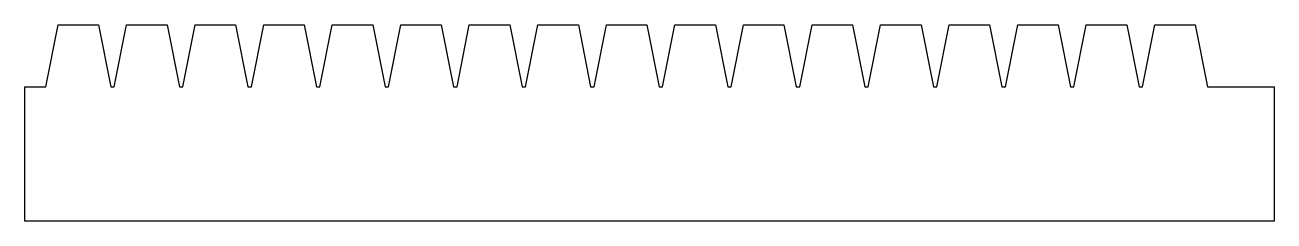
# Model space of a CAD drawing. Header units: centimetres. Extents: x -9.8 to 11.9, y -13.9 to -10.5.
import ezdxf

# ---------------------------------------------------------------- set-up
doc = ezdxf.new("R2010")
doc.units = ezdxf.units.CM
doc.header["$MEASUREMENT"] = 0
doc.layers.add('Layer 1', color=7, linetype='Continuous')

msp = doc.modelspace()

# ---------------------------------------------------------------- linework, layer by layer
at = {"layer": 'Layer 1'}
msp.add_open_spline([(-9.26911, -10.51405), (-9.26911, -10.51405), (-9.48326, -11.58892), (-9.48326, -11.58892), (-9.48326, -11.58892), (-9.48326, -11.58892), (-9.84375, -11.58892), (-9.84375, -11.58892), (-9.84375, -11.58892), (-9.84375, -11.58892), (-9.84375, -13.92221), (-9.84375, -13.92221), (-9.84375, -13.92221), (-9.84375, -13.92221), (11.85208, -13.92221), (11.85208, -13.92221), (11.85208, -13.92221), (11.85208, -13.92221), (11.85208, -11.58892), (11.85208, -11.58892), (11.85208, -11.58892), (11.85208, -11.58892), (10.69784, -11.58892), (10.69784, -11.58892), (10.69784, -11.58892), (10.69784, -11.58892), (10.48369, -10.51405), (10.48369, -10.51405), (10.48369, -10.51405), (10.48369, -10.51405), (10.27202, -10.51405), (10.27202, -10.51405), (10.27202, -10.51405), (10.27202, -10.51405), (9.99256, -10.51405), (9.99256, -10.51405), (9.99256, -10.51405), (9.99256, -10.51405), (9.78089, -10.51405), (9.78089, -10.51405), (9.78089, -10.51405), (9.78089, -10.51405), (9.56674, -11.58892), (9.56674, -11.58892), (9.56674, -11.58892), (9.56674, -11.58892), (9.50721, -11.58892), (9.50721, -11.58892), (9.50721, -11.58892), (9.50721, -11.58892), (9.29307, -10.51405), (9.29307, -10.51405), (9.29307, -10.51405), (9.29307, -10.51405), (9.0814, -10.51405), (9.0814, -10.51405), (9.0814, -10.51405), (9.0814, -10.51405), (8.80193, -10.51405), (8.80193, -10.51405), (8.80193, -10.51405), (8.80193, -10.51405), (8.59027, -10.51405), (8.59027, -10.51405), (8.59027, -10.51405), (8.59027, -10.51405), (8.37612, -11.58892), (8.37612, -11.58892), (8.37612, -11.58892), (8.37612, -11.58892), (8.31659, -11.58892), (8.31659, -11.58892), (8.31659, -11.58892), (8.31659, -11.58892), (8.10244, -10.51405), (8.10244, -10.51405), (8.10244, -10.51405), (8.10244, -10.51405), (7.89077, -10.51405), (7.89077, -10.51405), (7.89077, -10.51405), (7.89077, -10.51405), (7.61131, -10.51405), (7.61131, -10.51405), (7.61131, -10.51405), (7.61131, -10.51405), (7.39964, -10.51405), (7.39964, -10.51405), (7.39964, -10.51405), (7.39964, -10.51405), (7.18549, -11.58892), (7.18549, -11.58892), (7.18549, -11.58892), (7.18549, -11.58892), (7.12596, -11.58892), (7.12596, -11.58892), (7.12596, -11.58892), (7.12596, -11.58892), (6.91182, -10.51405), (6.91182, -10.51405), (6.91182, -10.51405), (6.91182, -10.51405), (6.70015, -10.51405), (6.70015, -10.51405), (6.70015, -10.51405), (6.70015, -10.51405), (6.42068, -10.51405), (6.42068, -10.51405), (6.42068, -10.51405), (6.42068, -10.51405), (6.20902, -10.51405), (6.20902, -10.51405), (6.20902, -10.51405), (6.20902, -10.51405), (5.99487, -11.58892), (5.99487, -11.58892), (5.99487, -11.58892), (5.99487, -11.58892), (5.93534, -11.58892), (5.93534, -11.58892), (5.93534, -11.58892), (5.93534, -11.58892), (5.72119, -10.51405), (5.72119, -10.51405), (5.72119, -10.51405), (5.72119, -10.51405), (5.50952, -10.51405), (5.50952, -10.51405), (5.50952, -10.51405), (5.50952, -10.51405), (5.23006, -10.51405), (5.23006, -10.51405), (5.23006, -10.51405), (5.23006, -10.51405), (5.01839, -10.51405), (5.01839, -10.51405), (5.01839, -10.51405), (5.01839, -10.51405), (4.80424, -11.58892), (4.80424, -11.58892), (4.80424, -11.58892), (4.80424, -11.58892), (4.74471, -11.58892), (4.74471, -11.58892), (4.74471, -11.58892), (4.74471, -11.58892), (4.53057, -10.51405), (4.53057, -10.51405), (4.53057, -10.51405), (4.53057, -10.51405), (4.3189, -10.51405), (4.3189, -10.51405), (4.3189, -10.51405), (4.3189, -10.51405), (4.03943, -10.51405), (4.03943, -10.51405), (4.03943, -10.51405), (4.03943, -10.51405), (3.82777, -10.51405), (3.82777, -10.51405), (3.82777, -10.51405), (3.82777, -10.51405), (3.61362, -11.58892), (3.61362, -11.58892), (3.61362, -11.58892), (3.61362, -11.58892), (3.55409, -11.58892), (3.55409, -11.58892), (3.55409, -11.58892), (3.55409, -11.58892), (3.33994, -10.51405), (3.33994, -10.51405), (3.33994, -10.51405), (3.33994, -10.51405), (3.12827, -10.51405), (3.12827, -10.51405), (3.12827, -10.51405), (3.12827, -10.51405), (2.84881, -10.51405), (2.84881, -10.51405), (2.84881, -10.51405), (2.84881, -10.51405), (2.63714, -10.51405), (2.63714, -10.51405), (2.63714, -10.51405), (2.63714, -10.51405), (2.42299, -11.58892), (2.42299, -11.58892), (2.42299, -11.58892), (2.42299, -11.58892), (2.36346, -11.58892), (2.36346, -11.58892), (2.36346, -11.58892), (2.36346, -11.58892), (2.14932, -10.51405), (2.14932, -10.51405), (2.14932, -10.51405), (2.14932, -10.51405), (1.93765, -10.51405), (1.93765, -10.51405), (1.93765, -10.51405), (1.93765, -10.51405), (1.65818, -10.51405), (1.65818, -10.51405), (1.65818, -10.51405), (1.65818, -10.51405), (1.44652, -10.51405), (1.44652, -10.51405), (1.44652, -10.51405), (1.44652, -10.51405), (1.23237, -11.58892), (1.23237, -11.58892), (1.23237, -11.58892), (1.23237, -11.58892), (1.17284, -11.58892), (1.17284, -11.58892), (1.17284, -11.58892), (1.17284, -11.58892), (0.95869, -10.51405), (0.95869, -10.51405), (0.95869, -10.51405), (0.95869, -10.51405), (0.74702, -10.51405), (0.74702, -10.51405), (0.74702, -10.51405), (0.74702, -10.51405), (0.46756, -10.51405), (0.46756, -10.51405), (0.46756, -10.51405), (0.46756, -10.51405), (0.25589, -10.51405), (0.25589, -10.51405), (0.25589, -10.51405), (0.25589, -10.51405), (0.04174, -11.58892), (0.04174, -11.58892), (0.04174, -11.58892), (0.04174, -11.58892), (-0.01779, -11.58892), (-0.01779, -11.58892), (-0.01779, -11.58892), (-0.01779, -11.58892), (-0.23193, -10.51405), (-0.23193, -10.51405), (-0.23193, -10.51405), (-0.23193, -10.51405), (-0.4436, -10.51405), (-0.4436, -10.51405), (-0.4436, -10.51405), (-0.4436, -10.51405), (-0.72307, -10.51405), (-0.72307, -10.51405), (-0.72307, -10.51405), (-0.72307, -10.51405), (-0.93473, -10.51405), (-0.93473, -10.51405), (-0.93473, -10.51405), (-0.93473, -10.51405), (-1.14888, -11.58892), (-1.14888, -11.58892), (-1.14888, -11.58892), (-1.14888, -11.58892), (-1.20841, -11.58892), (-1.20841, -11.58892), (-1.20841, -11.58892), (-1.20841, -11.58892), (-1.42256, -10.51405), (-1.42256, -10.51405), (-1.42256, -10.51405), (-1.42256, -10.51405), (-1.63423, -10.51405), (-1.63423, -10.51405), (-1.63423, -10.51405), (-1.63423, -10.51405), (-1.91369, -10.51405), (-1.91369, -10.51405), (-1.91369, -10.51405), (-1.91369, -10.51405), (-2.12536, -10.51405), (-2.12536, -10.51405), (-2.12536, -10.51405), (-2.12536, -10.51405), (-2.33951, -11.58892), (-2.33951, -11.58892), (-2.33951, -11.58892), (-2.33951, -11.58892), (-2.39904, -11.58892), (-2.39904, -11.58892), (-2.39904, -11.58892), (-2.39904, -11.58892), (-2.61318, -10.51405), (-2.61318, -10.51405), (-2.61318, -10.51405), (-2.61318, -10.51405), (-2.82485, -10.51405), (-2.82485, -10.51405), (-2.82485, -10.51405), (-2.82485, -10.51405), (-3.10432, -10.51405), (-3.10432, -10.51405), (-3.10432, -10.51405), (-3.10432, -10.51405), (-3.31598, -10.51405), (-3.31598, -10.51405), (-3.31598, -10.51405), (-3.31598, -10.51405), (-3.53013, -11.58892), (-3.53013, -11.58892), (-3.53013, -11.58892), (-3.53013, -11.58892), (-3.58966, -11.58892), (-3.58966, -11.58892), (-3.58966, -11.58892), (-3.58966, -11.58892), (-3.80381, -10.51405), (-3.80381, -10.51405), (-3.80381, -10.51405), (-3.80381, -10.51405), (-4.01548, -10.51405), (-4.01548, -10.51405), (-4.01548, -10.51405), (-4.01548, -10.51405), (-4.29494, -10.51405), (-4.29494, -10.51405), (-4.29494, -10.51405), (-4.29494, -10.51405), (-4.50661, -10.51405), (-4.50661, -10.51405), (-4.50661, -10.51405), (-4.50661, -10.51405), (-4.72076, -11.58892), (-4.72076, -11.58892), (-4.72076, -11.58892), (-4.72076, -11.58892), (-4.78029, -11.58892), (-4.78029, -11.58892), (-4.78029, -11.58892), (-4.78029, -11.58892), (-4.99443, -10.51405), (-4.99443, -10.51405), (-4.99443, -10.51405), (-4.99443, -10.51405), (-5.2061, -10.51405), (-5.2061, -10.51405), (-5.2061, -10.51405), (-5.2061, -10.51405), (-5.48557, -10.51405), (-5.48557, -10.51405), (-5.48557, -10.51405), (-5.48557, -10.51405), (-5.69723, -10.51405), (-5.69723, -10.51405), (-5.69723, -10.51405), (-5.69723, -10.51405), (-5.91138, -11.58892), (-5.91138, -11.58892), (-5.91138, -11.58892), (-5.91138, -11.58892), (-5.97091, -11.58892), (-5.97091, -11.58892), (-5.97091, -11.58892), (-5.97091, -11.58892), (-6.18506, -10.51405), (-6.18506, -10.51405), (-6.18506, -10.51405), (-6.18506, -10.51405), (-6.39673, -10.51405), (-6.39673, -10.51405), (-6.39673, -10.51405), (-6.39673, -10.51405), (-6.67619, -10.51405), (-6.67619, -10.51405), (-6.67619, -10.51405), (-6.67619, -10.51405), (-6.88786, -10.51405), (-6.88786, -10.51405), (-6.88786, -10.51405), (-6.88786, -10.51405), (-7.10201, -11.58892), (-7.10201, -11.58892), (-7.10201, -11.58892), (-7.10201, -11.58892), (-7.16154, -11.58892), (-7.16154, -11.58892), (-7.16154, -11.58892), (-7.16154, -11.58892), (-7.37568, -10.51405), (-7.37568, -10.51405), (-7.37568, -10.51405), (-7.37568, -10.51405), (-7.58735, -10.51405), (-7.58735, -10.51405), (-7.58735, -10.51405), (-7.58735, -10.51405), (-7.86682, -10.51405), (-7.86682, -10.51405), (-7.86682, -10.51405), (-7.86682, -10.51405), (-8.07848, -10.51405), (-8.07848, -10.51405), (-8.07848, -10.51405), (-8.07848, -10.51405), (-8.29263, -11.58892), (-8.29263, -11.58892), (-8.29263, -11.58892), (-8.29263, -11.58892), (-8.35216, -11.58892), (-8.35216, -11.58892), (-8.35216, -11.58892), (-8.35216, -11.58892), (-8.56631, -10.51405), (-8.56631, -10.51405), (-8.56631, -10.51405), (-8.56631, -10.51405), (-8.77798, -10.51405), (-8.77798, -10.51405), (-8.77798, -10.51405), (-8.77798, -10.51405), (-9.05744, -10.51405), (-9.05744, -10.51405), (-9.05744, -10.51405), (-9.05744, -10.51405), (-9.26911, -10.51405), (-9.26911, -10.51405)], degree=3, knots=[0, 0, 0, 0, 0.00934579, 0.00934579, 0.00934579, 0.00934579, 0.01869159, 0.01869159, 0.01869159, 0.01869159, 0.02803738, 0.02803738, 0.02803738, 0.02803738, 0.03738318, 0.03738318, 0.03738318, 0.03738318, 0.04672897, 0.04672897, 0.04672897, 0.04672897, 0.05607477, 0.05607477, 0.05607477, 0.05607477, 0.06542056, 0.06542056, 0.06542056, 0.06542056, 0.07476636, 0.07476636, 0.07476636, 0.07476636, 0.08411215, 0.08411215, 0.08411215, 0.08411215, 0.09345794, 0.09345794, 0.09345794, 0.09345794, 0.10280374, 0.10280374, 0.10280374, 0.10280374, 0.11214953, 0.11214953, 0.11214953, 0.11214953, 0.12149533, 0.12149533, 0.12149533, 0.12149533, 0.13084112, 0.13084112, 0.13084112, 0.13084112, 0.14018692, 0.14018692, 0.14018692, 0.14018692, 0.14953271, 0.14953271, 0.14953271, 0.14953271, 0.1588785, 0.1588785, 0.1588785, 0.1588785, 0.1682243, 0.1682243, 0.1682243, 0.1682243, 0.17757009, 0.17757009, 0.17757009, 0.17757009, 0.18691589, 0.18691589, 0.18691589, 0.18691589, 0.19626168, 0.19626168, 0.19626168, 0.19626168, 0.20560748, 0.20560748, 0.20560748, 0.20560748, 0.21495327, 0.21495327, 0.21495327, 0.21495327, 0.22429907, 0.22429907, 0.22429907, 0.22429907, 0.23364486, 0.23364486, 0.23364486, 0.23364486, 0.24299065, 0.24299065, 0.24299065, 0.24299065, 0.25233645, 0.25233645, 0.25233645, 0.25233645, 0.26168224, 0.26168224, 0.26168224, 0.26168224, 0.27102804, 0.27102804, 0.27102804, 0.27102804, 0.28037383, 0.28037383, 0.28037383, 0.28037383, 0.28971963, 0.28971963, 0.28971963, 0.28971963, 0.29906542, 0.29906542, 0.29906542, 0.29906542, 0.30841121, 0.30841121, 0.30841121, 0.30841121, 0.31775701, 0.31775701, 0.31775701, 0.31775701, 0.3271028, 0.3271028, 0.3271028, 0.3271028, 0.3364486, 0.3364486, 0.3364486, 0.3364486, 0.34579439, 0.34579439, 0.34579439, 0.34579439, 0.35514019, 0.35514019, 0.35514019, 0.35514019, 0.36448598, 0.36448598, 0.36448598, 0.36448598, 0.37383178, 0.37383178, 0.37383178, 0.37383178, 0.38317757, 0.38317757, 0.38317757, 0.38317757, 0.39252336, 0.39252336, 0.39252336, 0.39252336, 0.40186916, 0.40186916, 0.40186916, 0.40186916, 0.41121495, 0.41121495, 0.41121495, 0.41121495, 0.42056075, 0.42056075, 0.42056075, 0.42056075, 0.42990654, 0.42990654, 0.42990654, 0.42990654, 0.43925234, 0.43925234, 0.43925234, 0.43925234, 0.44859813, 0.44859813, 0.44859813, 0.44859813, 0.45794393, 0.45794393, 0.45794393, 0.45794393, 0.46728972, 0.46728972, 0.46728972, 0.46728972, 0.47663551, 0.47663551, 0.47663551, 0.47663551, 0.48598131, 0.48598131, 0.48598131, 0.48598131, 0.4953271, 0.4953271, 0.4953271, 0.4953271, 0.5046729, 0.5046729, 0.5046729, 0.5046729, 0.51401869, 0.51401869, 0.51401869, 0.51401869, 0.52336449, 0.52336449, 0.52336449, 0.52336449, 0.53271028, 0.53271028, 0.53271028, 0.53271028, 0.54205607, 0.54205607, 0.54205607, 0.54205607, 0.55140187, 0.55140187, 0.55140187, 0.55140187, 0.56074766, 0.56074766, 0.56074766, 0.56074766, 0.57009346, 0.57009346, 0.57009346, 0.57009346, 0.57943925, 0.57943925, 0.57943925, 0.57943925, 0.58878505, 0.58878505, 0.58878505, 0.58878505, 0.59813084, 0.59813084, 0.59813084, 0.59813084, 0.60747664, 0.60747664, 0.60747664, 0.60747664, 0.61682243, 0.61682243, 0.61682243, 0.61682243, 0.62616822, 0.62616822, 0.62616822, 0.62616822, 0.63551402, 0.63551402, 0.63551402, 0.63551402, 0.64485981, 0.64485981, 0.64485981, 0.64485981, 0.65420561, 0.65420561, 0.65420561, 0.65420561, 0.6635514, 0.6635514, 0.6635514, 0.6635514, 0.6728972, 0.6728972, 0.6728972, 0.6728972, 0.68224299, 0.68224299, 0.68224299, 0.68224299, 0.69158879, 0.69158879, 0.69158879, 0.69158879, 0.70093458, 0.70093458, 0.70093458, 0.70093458, 0.71028037, 0.71028037, 0.71028037, 0.71028037, 0.71962617, 0.71962617, 0.71962617, 0.71962617, 0.72897196, 0.72897196, 0.72897196, 0.72897196, 0.73831776, 0.73831776, 0.73831776, 0.73831776, 0.74766355, 0.74766355, 0.74766355, 0.74766355, 0.75700935, 0.75700935, 0.75700935, 0.75700935, 0.76635514, 0.76635514, 0.76635514, 0.76635514, 0.77570093, 0.77570093, 0.77570093, 0.77570093, 0.78504673, 0.78504673, 0.78504673, 0.78504673, 0.79439252, 0.79439252, 0.79439252, 0.79439252, 0.80373832, 0.80373832, 0.80373832, 0.80373832, 0.81308411, 0.81308411, 0.81308411, 0.81308411, 0.82242991, 0.82242991, 0.82242991, 0.82242991, 0.8317757, 0.8317757, 0.8317757, 0.8317757, 0.8411215, 0.8411215, 0.8411215, 0.8411215, 0.85046729, 0.85046729, 0.85046729, 0.85046729, 0.85981308, 0.85981308, 0.85981308, 0.85981308, 0.86915888, 0.86915888, 0.86915888, 0.86915888, 0.87850467, 0.87850467, 0.87850467, 0.87850467, 0.88785047, 0.88785047, 0.88785047, 0.88785047, 0.89719626, 0.89719626, 0.89719626, 0.89719626, 0.90654206, 0.90654206, 0.90654206, 0.90654206, 0.91588785, 0.91588785, 0.91588785, 0.91588785, 0.92523364, 0.92523364, 0.92523364, 0.92523364, 0.93457944, 0.93457944, 0.93457944, 0.93457944, 0.94392523, 0.94392523, 0.94392523, 0.94392523, 0.95327103, 0.95327103, 0.95327103, 0.95327103, 0.96261682, 0.96261682, 0.96261682, 0.96261682, 0.97196262, 0.97196262, 0.97196262, 0.97196262, 0.98130841, 0.98130841, 0.98130841, 0.98130841, 1, 1, 1, 1], dxfattribs=at)

doc.saveas('drawing.dxf')
